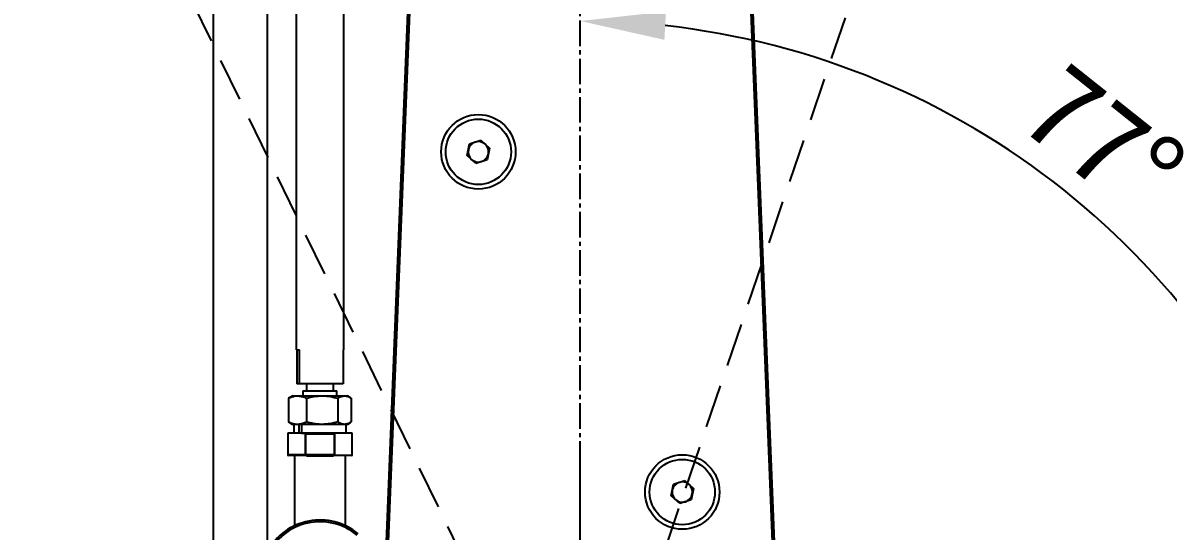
# Model space of a CAD drawing. Header units: millimetres. Extents: x 415 to 2018, y 500 to 823.
# Drawn here: x 1652.11 to 1685.81, y 737.15 to 752.08 of the extents above; entities that cross this region are included whole.
import ezdxf

# ---------------------------------------------------------------- set-up
doc = ezdxf.new("R2010")
doc.units = ezdxf.units.MM
doc.header["$PDSIZE"] = -1
doc.linetypes.add('CENTER2', pattern=[1.125, 0.75, -0.125, 0.125, -0.125])
doc.linetypes.add('HIDDEN', pattern=[1.905, 1.27, -0.635])
doc.layers.get('Defpoints').update_dxf_attribs({"lineweight": 18})
doc.dimstyles.new('ISO-25', dxfattribs={"dimtxt": 2.5, "dimasz": 2.5, "dimexe": 1.25, "dimexo": 0.625, "dimtad": 1, "dimtoh": 1, "dimlfac": 10, "dimtxsty": 'Standard', "dimcen": 2.5, "dimadec": 0, "dimazin": 0, "dimtfac": 1, "dimtmove": 0, "dimatfit": 3, "dimfxl": 1, "dimarcsym": 0})

# ---------------------------------------------------------------- blocks, each defined once
blk = doc.blocks.new('*U25')
at = {"color": 0, "linetype": 'CENTER2'}
for p, q in [((0, 1.4), (0, 10.5)), ((-10.5, 0), (-1.4, 0)), ((1.4, 0), (10.5, 0)), ((0, -10.5), (0, -1.4))]:
    blk.add_line(p, q, dxfattribs=at)
at = {"color": 0, "linetype": 'Continuous'}
for p, q in [((0, -0.7), (0, 0.7)), ((-0.7, 0), (0.7, 0))]:
    blk.add_line(p, q, dxfattribs=at)
blk = doc.blocks.new('*U26')
at = {"color": 0, "linetype": 'CENTER2'}
blk.add_line((0, -47.016), (0, -0.8), dxfattribs=at)
blk = doc.blocks.new('*D83')
at = {"color": 0, "lineweight": -2}
for p, q in [((1660.389, 779.295), (1641.185, 779.295)), ((1642.435, 731.795), (1642.435, 776.795)), ((1657.389, 729.295), (1641.185, 729.295))]:
    blk.add_line(p, q, dxfattribs=at)
at = {"color": 0}
for points in [[(1642.018, 776.795), (1642.852, 776.795), (1642.435, 779.295)], [(1642.018, 731.795), (1642.852, 731.795), (1642.435, 729.295)]]:
    blk.add_solid(points, dxfattribs=at)
at = {"layer": 'Defpoints', "color": 0}
for p in [(1642.435, 779.295), (1661.014, 779.295), (1658.014, 729.295)]:
    blk.add_point(p, dxfattribs=at)
at = {"color": 0, "insert": (1640.56, 754.295), "char_height": 2.5, "attachment_point": 5, "rotation": 90}
blk.add_mtext('500', dxfattribs=at)
blk = doc.blocks.new('*D88')
at = {"color": 0, "lineweight": -2}
for p, q in [((1702.148, 751.459), (1702.148, 685.075)), ((1668.514, 728.67), (1668.514, 685.075)), ((1699.648, 686.325), (1671.014, 686.325))]:
    blk.add_line(p, q, dxfattribs=at)
at = {"color": 0}
for points in [[(1671.014, 686.742), (1671.014, 685.909), (1668.514, 686.325)], [(1699.648, 686.742), (1699.648, 685.909), (1702.148, 686.325)]]:
    blk.add_solid(points, dxfattribs=at)
at = {"layer": 'Defpoints', "color": 0}
for p in [(1702.148, 752.084), (1668.514, 729.295), (1668.514, 686.325)]:
    blk.add_point(p, dxfattribs=at)
at = {"color": 0, "insert": (1685.331, 688.2), "char_height": 2.5, "attachment_point": 5}
blk.add_mtext('336', dxfattribs=at)
blk = doc.blocks.new('*D90')
at = {"color": 0, "lineweight": -2}
for p, q in [((1668.514, 779.12), (1668.514, 801.704)), ((1646.322, 774.796), (1636.772, 794.376))]:
    blk.add_line(p, q, dxfattribs=at)
blk.add_arc((1668.514, 729.295), 71.16, 92.01304, 113.98696, dxfattribs=at)
at = {"color": 0}
for points in [[(1666.007, 800.827), (1666.022, 799.994), (1668.514, 800.454)], [(1639.762, 793.931), (1639.41, 794.687), (1637.32, 793.253)]]:
    blk.add_solid(points, dxfattribs=at)
at = {"layer": 'Defpoints', "color": 0}
for p in [(1657.791, 799.642), (1668.514, 778.495), (1646.595, 774.235), (1668.514, 732.279), (1668.514, 729.295)]:
    blk.add_point(p, dxfattribs=at)
at = {"color": 0, "insert": (1652.085, 800.457), "char_height": 2.5, "attachment_point": 5, "rotation": 13}
blk.add_mtext('26°', dxfattribs=at)
blk = doc.blocks.new('*D92')
at = {"color": 0, "lineweight": -2}
blk.add_arc((1668.514, 729.295), 22.845, 19.2733, 83.7267, dxfattribs=at)
at = {"color": 0}
for points in [[(1670.988, 751.587), (1671.033, 752.419), (1668.514, 752.139)], [(1690.479, 736.951), (1689.678, 736.719), (1690.773, 734.434)]]:
    blk.add_solid(points, dxfattribs=at)
at = {"layer": 'Defpoints', "color": 0}
for p in [(1668.514, 778.495), (1686.351, 743.568), (1717.233, 740.542), (1668.514, 732.279), (1668.514, 729.295)]:
    blk.add_point(p, dxfattribs=at)
at = {"color": 0, "insert": (1683.902, 748.641), "char_height": 2.5, "attachment_point": 5, "rotation": 321.5}
blk.add_mtext('77°', dxfattribs=at)
blk = doc.blocks.new('*D124')
at = {"color": 1, "lineweight": -3}
blk.add_arc((1685.492, 779.295), 10.058, 265.5225, 10.7222, dxfattribs=at)
at = {"color": 1}
for points in [[(1695.771, 781.294), (1694.978, 781.038), (1694.608, 783.546)], [(1684.791, 769.675), (1684.623, 768.859), (1682.258, 769.771)]]:
    blk.add_solid(points, dxfattribs=at)
at = {"layer": 'Defpoints', "color": 0}
for p in [(1730.807, 800.426), (1685.492, 779.295), (1685.492, 779.295), (1689.21, 769.949), (1668.514, 729.295)]:
    blk.add_point(p, dxfattribs=at)
at = {"color": 1, "insert": (1691.585, 773.832), "char_height": 2.5, "attachment_point": 5, "rotation": 48.1224}
blk.add_mtext('134%%d', dxfattribs=at)
blk = doc.blocks.new('*D127')
at = {"color": 1, "lineweight": -3}
blk.add_arc((1668.514, 729.295), 31.752, 4.5124, 66.7323, dxfattribs=at)
at = {"color": 1}
for points in [[(1681.206, 758.853), (1680.907, 758.075), (1678.723, 759.36)], [(1699.751, 731.776), (1700.584, 731.809), (1700.266, 729.295)]]:
    blk.add_solid(points, dxfattribs=at)
at = {"layer": 'Defpoints', "color": 0}
for p in [(1685.492, 779.295), (1698.833, 738.724), (1668.514, 729.295), (1668.514, 729.295), (1747.729, 729.295)]:
    blk.add_point(p, dxfattribs=at)
at = {"color": 1, "insert": (1695.848, 748.88), "char_height": 2.5, "attachment_point": 5, "rotation": 305.6224}
blk.add_mtext('71%%d', dxfattribs=at)

msp = doc.modelspace()

# ---------------------------------------------------------------- linework, layer by layer
at = {"color": 161, "linetype": 'Continuous', "lineweight": 25, "true_color": 0x67adff}
for p, q in [((1662.6633, 733.1378), (1664.514, 779.2948)), ((1672.514, 779.2948), (1674.3648, 733.1378)), ((1664.5444, 778.8032), (1662.7166, 733.2177)), ((1674.3115, 733.2177), (1672.4837, 778.8032)), ((1660.1536, 776.5174), (1660.1536, 742.4727)), ((1661.5536, 742.4727), (1661.5536, 776.305)), ((1657.714, 772.4948), (1657.714, 736.0948)), ((1659.314, 736.0948), (1659.314, 772.4948)), ((1665.185, 748.1865), (1665.2557, 748.5256)), ((1665.2557, 748.5256), (1665.5848, 748.6339)), ((1665.5848, 748.6339), (1665.8431, 748.4031)), ((1665.8431, 748.4031), (1665.7724, 748.064)), ((1665.4433, 747.9557), (1665.185, 748.1865)), ((1665.7724, 748.064), (1665.4433, 747.9557)), ((1660.1536, 742.4727), (1660.2506, 742.4727)), ((1660.1717, 742.4727), (1660.1717, 741.4727)), ((1660.2506, 741.4727), (1660.2506, 742.4727)), ((1661.5355, 742.4727), (1661.5536, 742.4727)), ((1661.5355, 742.4727), (1661.5355, 741.4727)), ((1660.2506, 741.4727), (1660.1717, 741.4727)), ((1661.5355, 741.4727), (1660.2506, 741.4727)), ((1660.3536, 741.2727), (1660.3536, 741.1227)), ((1660.3536, 741.2727), (1661.3536, 741.2727)), ((1660.4536, 741.4727), (1660.4536, 741.2727)), ((1661.2536, 741.2727), (1661.2536, 741.4727)), ((1661.3536, 741.1227), (1661.3536, 741.2727)), ((1659.9668, 741.0697), (1659.9326, 741.0512)), ((1659.9326, 741.0512), (1659.9326, 740.3541)), ((1660.0536, 741.1227), (1659.9656, 741.0718)), ((1660.0536, 741.1227), (1660.1939, 741.1227)), ((1660.1939, 741.1227), (1660.9156, 741.1227)), ((1660.4551, 741.0512), (1660.4551, 740.3541)), ((1660.9156, 741.1227), (1661.5753, 741.1227)), ((1661.3761, 741.0512), (1661.3761, 740.3541)), ((1661.5753, 741.1227), (1661.6536, 741.1227)), ((1661.7416, 741.0718), (1661.6536, 741.1227)), ((1661.7746, 741.0512), (1661.7746, 740.3541)), ((1659.9326, 740.3541), (1659.9668, 740.336)), ((1659.9654, 740.3336), (1660.0536, 740.2827)), ((1660.1939, 740.2827), (1660.0536, 740.2827)), ((1660.085, 740.2827), (1660.085, 740.0227)), ((1660.9156, 740.2827), (1660.1939, 740.2827)), ((1660.2297, 740.2827), (1660.2297, 740.0227)), ((1660.3143, 740.2827), (1660.3143, 740.0227)), ((1661.5753, 740.2827), (1660.9156, 740.2827)), ((1661.6536, 740.2827), (1661.5753, 740.2827)), ((1661.6222, 740.0227), (1661.6222, 740.2827)), ((1661.6536, 740.2827), (1661.7418, 740.3336)), ((1659.9036, 740.0027), (1659.9036, 739.3927)), ((1660.3143, 740.0227), (1660.4341, 740.0227)), ((1660.4294, 740.0027), (1660.4251, 740.0027)), ((1660.4251, 739.3927), (1660.4251, 740.0027)), ((1660.4341, 740.0027), (1660.4294, 740.0027)), ((1660.4341, 740.0227), (1660.4341, 740.0027)), ((1661.2731, 740.0227), (1660.4341, 740.0227)), ((1660.4341, 740.0027), (1661.2731, 740.0027)), ((1660.4341, 739.3927), (1660.4341, 740.0027)), ((1661.2731, 740.0027), (1661.2731, 740.0227)), ((1661.2778, 740.0027), (1661.2731, 740.0027)), ((1661.2731, 740.0027), (1661.2731, 739.3927)), ((1661.2822, 740.0027), (1661.2778, 740.0027)), ((1661.2822, 740.0027), (1661.2822, 739.3927)), ((1661.8036, 739.3927), (1661.8036, 740.0027)), ((1660.4251, 739.3927), (1659.9036, 739.3927)), ((1660.1036, 739.3527), (1660.1036, 737.3038)), ((1660.4251, 739.3927), (1660.4294, 739.3927)), ((1660.4294, 739.3927), (1660.4341, 739.3927)), ((1660.4341, 739.3927), (1660.4341, 739.3727)), ((1661.2731, 739.3927), (1660.4341, 739.3927)), ((1661.2731, 739.3727), (1660.4341, 739.3727)), ((1661.2552, 739.3527), (1660.4531, 739.3527)), ((1661.2731, 739.3727), (1661.2731, 739.3927)), ((1661.2778, 739.3927), (1661.2731, 739.3927)), ((1661.2822, 739.3927), (1661.2778, 739.3927)), ((1661.6036, 737.3038), (1661.6036, 739.3527)), ((1671.2557, 738.5256), (1671.5848, 738.6339)), ((1671.5848, 738.6339), (1671.8431, 738.4031)), ((1671.185, 738.1865), (1671.2557, 738.5256)), ((1671.8431, 738.4031), (1671.7724, 738.064)), ((1671.4433, 737.9557), (1671.185, 738.1865)), ((1671.7724, 738.064), (1671.4433, 737.9557))]:
    msp.add_line(p, q, dxfattribs=at)
at = {"linetype": 'HIDDEN'}
for p, q in [((1685.4919, 779.2948), (1668.514, 729.2948)), ((1668.514, 729.2948), (1646.5955, 774.2345))]:
    msp.add_line(p, q, dxfattribs=at)
at = {"color": 161, "linetype": 'Continuous', "lineweight": 25, "true_color": 0x67adff, "flags": 128}
for points in [[(1660.4251, 740.0027), (1660.4252, 740.0066), (1660.4257, 740.0103), (1660.4266, 740.0138), (1660.4277, 740.0168), (1660.4291, 740.0193), (1660.4306, 740.0212), (1660.4323, 740.0223), (1660.4341, 740.0227)], [(1661.2731, 740.0227), (1661.2749, 740.0223), (1661.2766, 740.0212), (1661.2781, 740.0193), (1661.2795, 740.0168), (1661.2806, 740.0138), (1661.2815, 740.0103), (1661.282, 740.0066), (1661.2822, 740.0027)], [(1660.4341, 739.3727), (1660.4323, 739.3731), (1660.4306, 739.3742), (1660.4291, 739.376), (1660.4277, 739.3785), (1660.4266, 739.3816), (1660.4257, 739.385), (1660.4252, 739.3888), (1660.4251, 739.3927)], [(1661.2822, 739.3927), (1661.282, 739.3888), (1661.2815, 739.385), (1661.2806, 739.3816), (1661.2795, 739.3785), (1661.2781, 739.376), (1661.2766, 739.3742), (1661.2749, 739.3731), (1661.2731, 739.3727)]]:
    msp.add_lwpolyline(points, dxfattribs=at)
at = {"color": 161, "linetype": 'Continuous', "lineweight": 25, "true_color": 0x67adff}
for centre, radius in [((1665.514, 748.2948), 1.095), ((1665.514, 748.2948), 0.961), ((1671.514, 738.2948), 1.095), ((1671.514, 738.2948), 0.961)]:
    msp.add_circle(centre, radius, dxfattribs=at)
for centre, radius, start, end in [((1665.514, 748.2948), 0.3, 168.21508, 228.21508), ((1665.514, 748.2948), 0.3, 108.21508, 168.21508), ((1665.514, 748.2948), 0.3, 48.21508, 108.21508), ((1665.514, 748.2948), 0.3, 348.21508, 48.21508), ((1665.514, 748.2948), 0.3, 228.21508, 288.21508), ((1665.514, 748.2948), 0.3, 288.21508, 348.21508), ((1659.9236, 740.0027), 0.02, 90, 180), ((1661.7836, 740.0027), 0.02, 0, 90), ((1659.9236, 739.3927), 0.02, 180, 270), ((1660.0836, 739.3527), 0.02, 0, 90), ((1661.6236, 739.3527), 0.02, 90, 180), ((1661.7836, 739.3927), 0.02, 270, 0), ((1671.514, 738.2948), 0.3, 108.21508, 168.21508), ((1671.514, 738.2948), 0.3, 48.21508, 108.21508), ((1671.514, 738.2948), 0.3, 168.21508, 228.21508), ((1671.514, 738.2948), 0.3, 348.21508, 48.21508), ((1671.514, 738.2948), 0.3, 228.21508, 288.21508), ((1671.514, 738.2948), 0.3, 288.21508, 348.21508), ((1660.8536, 735.7227), 1.75, 50, 151.61174), ((1660.8536, 735.7227), 1.7, 50, 154.90704)]:
    msp.add_arc(centre, radius, start, end, dxfattribs=at)
for points, knots in [([(1659.9326, 741.0512), (1659.9976, 741.08), (1660.0837, 741.1182), (1660.1721, 741.1218), (1660.1939, 741.1227)], [0, 0, 0, 0, 0.7541035, 1, 1, 1, 1]), ([(1660.1939, 741.1227), (1660.2621, 741.1141), (1660.3505, 741.1029), (1660.4356, 741.0608), (1660.4551, 741.0512)], [0, 0, 0, 0, 0.7711575, 1, 1, 1, 1]), ([(1660.4551, 741.0512), (1660.5299, 741.0712), (1660.6808, 741.1115), (1660.8369, 741.1189), (1660.9156, 741.1227)], [0, 0, 0, 0, 0.495458, 1, 1, 1, 1]), ([(1660.9156, 741.1227), (1660.9265, 741.1226), (1661.0092, 741.122), (1661.165, 741.1063), (1661.3053, 741.0697), (1661.3761, 741.0512)], [0, 0, 0, 0, 0.0700858, 0.5307815, 1, 1, 1, 1]), ([(1661.3761, 741.0512), (1661.4084, 741.0712), (1661.4737, 741.1115), (1661.5413, 741.1189), (1661.5753, 741.1227)], [0, 0, 0, 0, 0.4954589, 1, 1, 1, 1]), ([(1661.5753, 741.1227), (1661.5801, 741.1226), (1661.6158, 741.122), (1661.6833, 741.1063), (1661.744, 741.0697), (1661.7746, 741.0512)], [0, 0, 0, 0, 0.0700865, 0.5307831, 1, 1, 1, 1]), ([(1660.1939, 740.2827), (1660.1721, 740.2836), (1660.0837, 740.2872), (1659.9976, 740.3253), (1659.9326, 740.3541)], [0, 0, 0, 0, 0.2458967, 1, 1, 1, 1]), ([(1660.4551, 740.3541), (1660.4356, 740.3445), (1660.3505, 740.3025), (1660.2621, 740.2913), (1660.1939, 740.2827)], [0, 0, 0, 0, 0.2288438, 1, 1, 1, 1]), ([(1660.9156, 740.2827), (1660.9047, 740.2828), (1660.822, 740.2834), (1660.6662, 740.299), (1660.5259, 740.3356), (1660.4551, 740.3541)], [0, 0, 0, 0, 0.0700858, 0.5307816, 1, 1, 1, 1]), ([(1661.3761, 740.3541), (1661.3013, 740.3342), (1661.1503, 740.2939), (1660.9943, 740.2864), (1660.9156, 740.2827)], [0, 0, 0, 0, 0.4954578, 1, 1, 1, 1]), ([(1661.5753, 740.2827), (1661.5706, 740.2828), (1661.5348, 740.2834), (1661.4674, 740.299), (1661.4067, 740.3356), (1661.3761, 740.3541)], [0, 0, 0, 0, 0.0700851, 0.5307811, 1, 1, 1, 1]), ([(1661.7746, 740.3541), (1661.7422, 740.3342), (1661.6769, 740.2939), (1661.6094, 740.2864), (1661.5753, 740.2827)], [0, 0, 0, 0, 0.4954566, 1, 1, 1, 1]), ([(1660.4341, 740.0227), (1660.3622, 740.0227), (1660.2156, 740.0227), (1660.0522, 740.0227), (1659.9436, 740.0227), (1659.9302, 740.0227), (1659.9236, 740.0227)], [0, 0, 0, 0, 0.2451884, 0.5000004, 0.7548117, 1, 1, 1, 1]), ([(1661.7836, 740.0227), (1661.777, 740.0227), (1661.7636, 740.0227), (1661.655, 740.0227), (1661.4916, 740.0227), (1661.345, 740.0227), (1661.2731, 740.0227)], [0, 0, 0, 0, 0.2451881, 0.4999996, 0.7548111, 1, 1, 1, 1]), ([(1660.4341, 739.3727), (1660.3622, 739.3727), (1660.2156, 739.3727), (1660.0522, 739.3727), (1659.9436, 739.3727), (1659.9302, 739.3727), (1659.9236, 739.3727)], [0, 0, 0, 0, 0.2451884, 0.5000004, 0.7548117, 1, 1, 1, 1]), ([(1661.7836, 739.3727), (1661.777, 739.3727), (1661.7636, 739.3727), (1661.655, 739.3727), (1661.4916, 739.3727), (1661.345, 739.3727), (1661.2731, 739.3727)], [0, 0, 0, 0, 0.2451881, 0.4999996, 0.7548111, 1, 1, 1, 1])]:
    msp.add_open_spline(points, degree=3, knots=knots, dxfattribs=at)

# ---------------------------------------------------------------- block references
at = {"linetype": 'CENTER2'}
for name, p in [('*U26', (1668.514, 779.2948)), ('*U25', (1668.514, 729.2948))]:
    msp.add_blockref(name, p, dxfattribs=at)

# ---------------------------------------------------------------- dimensions: what is measured, and where the dimension line sits
for base, line1, line2, picture, middle in [((1657.7913, 799.6418), ((1668.514, 732.2787), (1668.514, 778.4948)), ((1668.514, 729.2948), (1646.5955, 774.2345)), '*D90', (1652.0849, 800.4575)), ((1686.351, 743.5679), ((1668.514, 729.2948), (1717.2326, 740.5424)), ((1668.514, 732.2787), (1668.514, 778.4948)), '*D92', (1683.9024, 748.6406))]:
    dim = msp.add_angular_dim_2l(base=base, line1=line1, line2=line2, dimstyle='ISO-25')
    dim.commit()
    dim.dimension.update_dxf_attribs({"geometry": picture, "text_midpoint": middle})
for base, line1, line2, picture, middle in [((1689.2103, 769.949), ((1685.4919, 779.2948), (1668.514, 729.2948)), ((1685.4919, 779.2948), (1730.8073, 800.4257)), '*D124', (1691.585, 773.8321)), ((1698.8333, 738.7239), ((1668.514, 729.2948), (1747.7292, 729.2948)), ((1685.4919, 779.2948), (1668.514, 729.2948)), '*D127', (1695.8482, 748.8803))]:
    dim = msp.add_angular_dim_2l(base=base, line1=line1, line2=line2, dimstyle='ISO-25', override={"dimclrd": 1, "dimclre": 1, "dimclrt": 1, "dimlwd": 65533, "dimlwe": 65533})
    dim.commit()
    dim.dimension.update_dxf_attribs({"geometry": picture, "text_midpoint": middle})
dim = msp.add_linear_dim(base=(1642.4351, 779.2948), p1=(1658.014, 729.2948), p2=(1661.014, 779.2948), angle=90, dimstyle='ISO-25')
dim.commit()
dim.dimension.update_dxf_attribs({"geometry": '*D83', "text_midpoint": (1640.5601, 754.2948)})
dim = msp.add_linear_dim(base=(1668.514, 686.3252), p1=(1702.1483, 752.0837), p2=(1668.514, 729.2948), text='336', dimstyle='ISO-25')
dim.commit()
dim.dimension.update_dxf_attribs({"geometry": '*D88', "text_midpoint": (1685.3312, 688.2002)})

doc.saveas('drawing.dxf')
